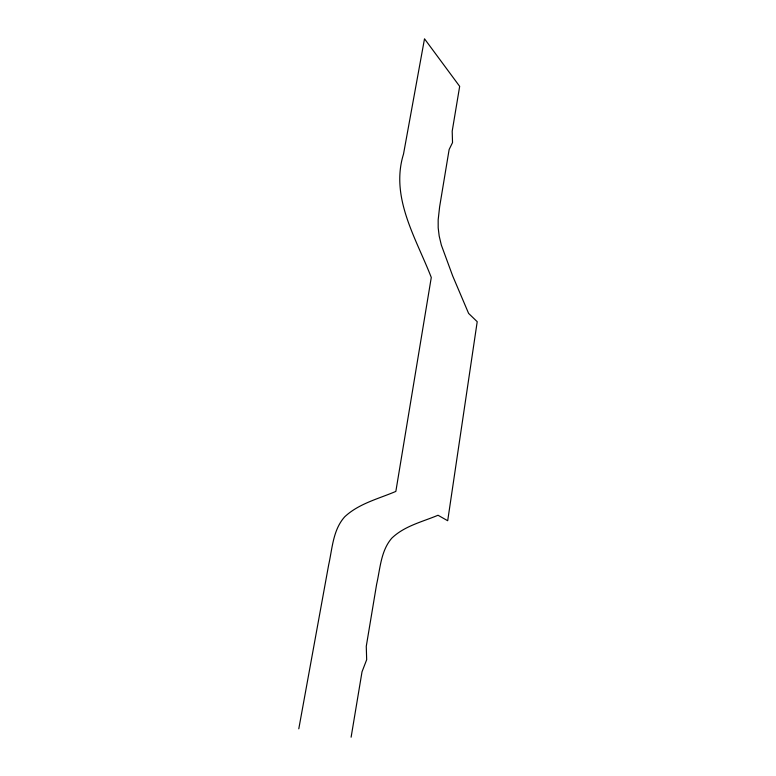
<?xml version="1.0" encoding="UTF-8"?>
<svg xmlns="http://www.w3.org/2000/svg" width="776" height="776" viewBox="0 0 776 776"><rect width="100%" height="100%" fill="white"/><g stroke="black" fill="none" stroke-linecap="round" stroke-linejoin="round"><path stroke-width="1.16" d="M351.111 737.2L362.023 671.793L366.67 659.716L366.272 646.311L376.632 584.231C380.211 568.643 380.822 550.873 391.754 538.205C404.383 525.973 422.251 521.87 438.023 515.254L447.694 520.725L477.211 321.7L468.607 313.407L452.689 275.946L441.35 245.109L439.187 236.02L438.188 227.834L438.168 219.87L439.623 206.814L449.139 149.516L452.524 142.6L452.195 131.192L459.673 86.359L424.511 38.8L403.52 154.046C389.998 197.502 416.198 238.416 431.281 277.469L395.847 491.412C378.445 498.832 358.842 503.546 344.709 516.806C332.962 529.853 332.322 548.535 328.665 564.85L298.789 728.829"/></g></svg>
